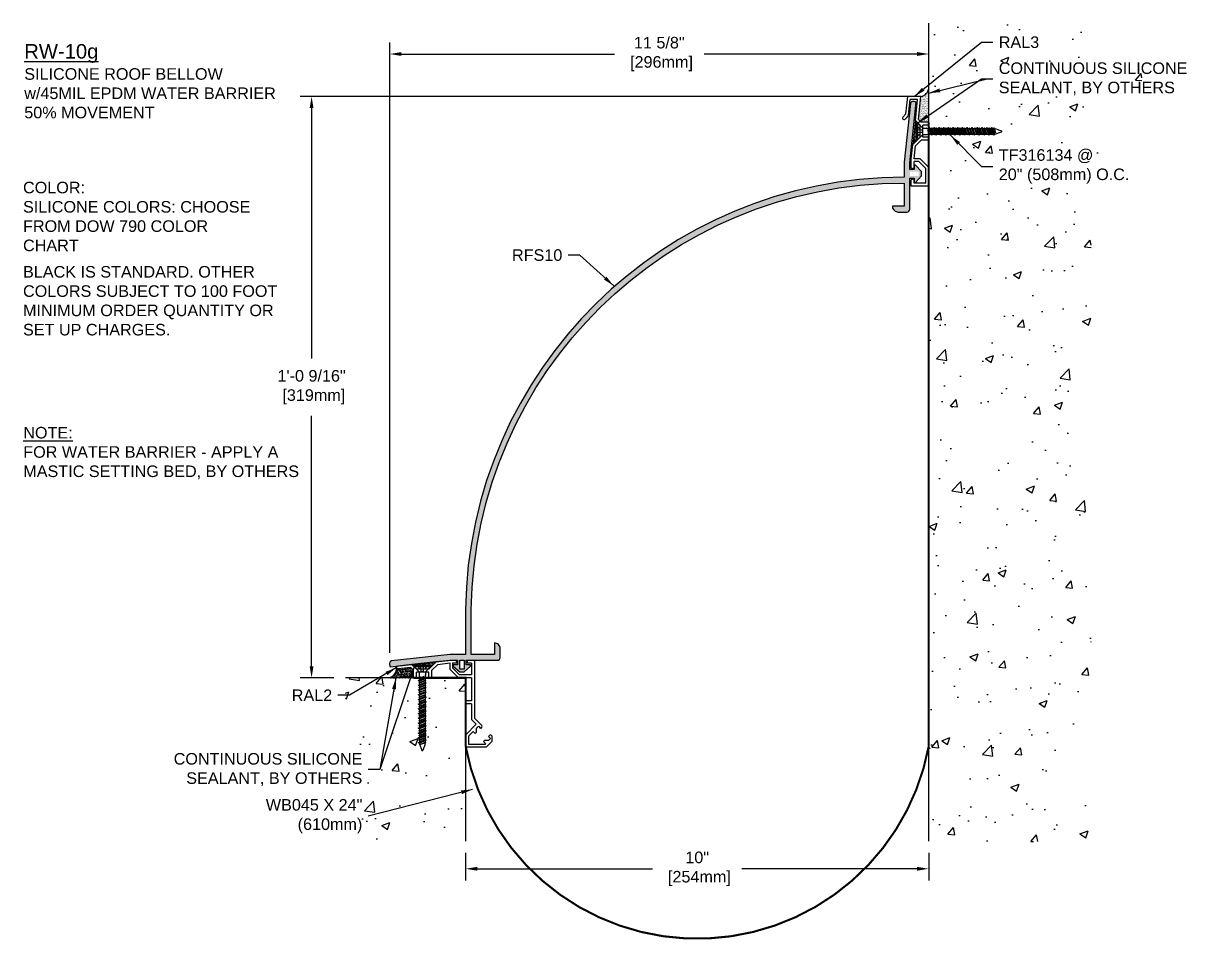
# Model space of a CAD drawing. Header units: inches. Extents: x -0.5 to 24.6, y -1.1 to 18.7.
import ezdxf

# ---------------------------------------------------------------- set-up
doc = ezdxf.new("R2010")
doc.units = ezdxf.units.IN
doc.header["$MEASUREMENT"] = 0
doc.linetypes.add('DASHED', pattern=[0.75, 0.5, -0.25])
for name, color, linetype in [('Anchors', 4, 'Continuous'), ('Conditions', 1, 'Continuous'), ('Dimensions', 3, 'Continuous'), ('Fillers', 2, 'Continuous'), ('Metals', 7, 'Continuous'), ('TEXT', 2, 'Continuous')]:
    doc.layers.add(name, color=color, linetype=linetype)
doc.styles.add('ARIAL', font='arial.ttf')
doc.dimstyles.new('Arial', dxfattribs={"dimtxt": 0.25, "dimasz": 0.25, "dimexe": 0.25, "dimexo": 0.25, "dimgap": 0.25, "dimtad": 0, "dimtih": 1, "dimtoh": 1, "dimdec": 4, "dimzin": 3, "dimdsep": 46, "dimlunit": 4, "dimtxsty": 'ARIAL', "dimcen": 0.25, "dimadec": 0, "dimazin": 0, "dimtfac": 1, "dimtdec": 4, "dimtofl": 0, "dimtmove": 0, "dimatfit": 3, "dimfxl": 0, "dimfrac": 2, "dimtolj": 1, "dimtzin": 0, "dimarcsym": 0})

# ---------------------------------------------------------------- blocks, each defined once
blk = doc.blocks.new('*D7')
at = {"layer": 'DEFPOINTS', "color": 0}
for p in [(9.023, 1.058), (19.023, 1.058), (19.023, 0.46)]:
    blk.add_point(p, dxfattribs=at)
at = {"layer": 'Dimensions', "color": 0, "lineweight": -2}
for p, q in [((9.023, 0.808), (9.023, 0.21)), ((19.023, 0.808), (19.023, 0.21)), ((9.273, 0.46), (13.057, 0.46)), ((18.773, 0.46), (14.99, 0.46))]:
    blk.add_line(p, q, dxfattribs=at)
at = {"layer": 'Dimensions', "color": 0}
for points in [[(9.273, 0.502), (9.273, 0.419), (9.023, 0.46)], [(18.773, 0.502), (18.773, 0.419), (19.023, 0.46)]]:
    blk.add_solid(points, dxfattribs=at)
at = {"layer": 'Dimensions', "color": 0, "insert": (14.023, 0.46), "char_height": 0.25, "attachment_point": 5, "style": 'ARIAL'}
blk.add_mtext('\\A1;10"\\P [254mm]', dxfattribs=at)
blk = doc.blocks.new('A$C63CB1885')
for p, q in [((-0.176, 0), (-0.175, 0.018)), ((-0.176, 0), (0.176, 0)), ((-0.176, 0), (-0.07, -0.113)), ((-0.163, 0.029), (0.163, 0.029)), ((0.07, -0.113), (0.176, 0)), ((0.176, 0), (0.175, 0.018)), ((-0.086, -0.302), (0.086, -0.251)), ((-0.074, -0.251), (0.032, -0.215)), ((-0.074, -0.251), (-0.062, -0.245)), ((-0.074, -0.251), (-0.062, -0.257)), ((-0.07, -0.113), (0.07, -0.113)), ((-0.07, -0.113), (-0.07, -0.18)), ((-0.069, -0.189), (-0.063, -0.215)), ((-0.062, -0.245), (0.032, -0.215)), ((0.032, -0.215), (-0.062, -0.257)), ((-0.062, -0.225), (-0.062, -0.245)), ((0.062, -0.238), (-0.062, -0.289)), ((0.062, -0.225), (0.062, -0.238)), ((0.086, -0.251), (0.062, -0.238)), ((0.086, -0.251), (0.062, -0.264)), ((0.069, -0.189), (0.063, -0.215)), ((0.07, -0.113), (0.07, -0.18)), ((-0.086, -0.302), (-0.062, -0.289)), ((-0.086, -0.302), (-0.062, -0.315)), ((-0.086, -0.403), (0.086, -0.353)), ((-0.086, -0.403), (-0.062, -0.391)), ((-0.086, -0.403), (-0.062, -0.416)), ((-0.086, -0.505), (0.086, -0.454)), ((-0.086, -0.505), (-0.062, -0.492)), ((-0.074, -0.353), (0.074, -0.302)), ((-0.074, -0.353), (-0.062, -0.346)), ((-0.074, -0.353), (-0.062, -0.359)), ((-0.074, -0.454), (0.074, -0.403)), ((-0.074, -0.454), (-0.062, -0.448)), ((-0.074, -0.454), (-0.062, -0.46)), ((-0.062, -0.257), (-0.062, -0.289)), ((0.062, -0.264), (-0.062, -0.315)), ((-0.062, -0.346), (0.062, -0.296)), ((0.062, -0.308), (-0.062, -0.359)), ((-0.062, -0.315), (-0.062, -0.346)), ((0.062, -0.34), (-0.062, -0.391)), ((-0.062, -0.359), (-0.062, -0.391)), ((0.062, -0.366), (-0.062, -0.416)), ((-0.062, -0.448), (0.062, -0.397)), ((0.062, -0.41), (-0.062, -0.46)), ((-0.062, -0.416), (-0.062, -0.448)), ((0.062, -0.441), (-0.062, -0.492)), ((-0.062, -0.46), (-0.062, -0.492)), ((0.062, -0.467), (-0.062, -0.518)), ((-0.062, -0.55), (0.062, -0.499)), ((0.062, -0.264), (0.062, -0.296)), ((0.074, -0.302), (0.062, -0.296)), ((0.074, -0.302), (0.062, -0.308)), ((0.062, -0.308), (0.062, -0.34)), ((0.086, -0.353), (0.062, -0.34)), ((0.086, -0.353), (0.062, -0.366)), ((0.062, -0.366), (0.062, -0.397)), ((0.074, -0.403), (0.062, -0.397)), ((0.074, -0.403), (0.062, -0.41)), ((0.062, -0.41), (0.062, -0.441)), ((0.086, -0.454), (0.062, -0.441)), ((0.086, -0.454), (0.062, -0.467)), ((0.062, -0.467), (0.062, -0.499)), ((0.074, -0.505), (0.062, -0.499)), ((-0.086, -0.505), (-0.062, -0.518)), ((-0.086, -0.607), (0.086, -0.556)), ((-0.086, -0.607), (-0.062, -0.594)), ((-0.086, -0.607), (-0.062, -0.619)), ((-0.086, -0.708), (0.086, -0.657)), ((-0.086, -0.708), (-0.062, -0.695)), ((-0.086, -0.708), (-0.062, -0.721)), ((-0.074, -0.556), (0.074, -0.505)), ((-0.074, -0.556), (-0.062, -0.55)), ((-0.074, -0.556), (-0.062, -0.562)), ((-0.074, -0.657), (0.074, -0.607)), ((-0.074, -0.657), (-0.062, -0.651)), ((-0.074, -0.657), (-0.062, -0.664)), ((-0.074, -0.759), (0.074, -0.708)), ((-0.074, -0.759), (-0.062, -0.753)), ((0.062, -0.511), (-0.062, -0.562)), ((-0.062, -0.518), (-0.062, -0.55)), ((0.062, -0.543), (-0.062, -0.594)), ((-0.062, -0.562), (-0.062, -0.594)), ((0.062, -0.569), (-0.062, -0.619)), ((-0.062, -0.651), (0.062, -0.6)), ((0.062, -0.613), (-0.062, -0.664)), ((-0.062, -0.619), (-0.062, -0.651)), ((0.062, -0.644), (-0.062, -0.695)), ((-0.062, -0.664), (-0.062, -0.695)), ((0.062, -0.67), (-0.062, -0.721)), ((-0.062, -0.753), (0.062, -0.702)), ((0.062, -0.714), (-0.062, -0.765)), ((-0.062, -0.721), (-0.062, -0.753)), ((0.062, -0.746), (-0.062, -0.797)), ((0.074, -0.505), (0.062, -0.511)), ((0.062, -0.511), (0.062, -0.543)), ((0.086, -0.556), (0.062, -0.543)), ((0.086, -0.556), (0.062, -0.569)), ((0.062, -0.569), (0.062, -0.6)), ((0.074, -0.607), (0.062, -0.6)), ((0.074, -0.607), (0.062, -0.613)), ((0.062, -0.613), (0.062, -0.644)), ((0.086, -0.657), (0.062, -0.644)), ((0.086, -0.657), (0.062, -0.67)), ((0.062, -0.67), (0.062, -0.702)), ((0.074, -0.708), (0.062, -0.702)), ((0.074, -0.708), (0.062, -0.714)), ((0.062, -0.714), (0.062, -0.746)), ((0.086, -0.759), (0.062, -0.746)), ((-0.086, -0.81), (0.086, -0.759)), ((-0.086, -0.81), (-0.062, -0.797)), ((-0.086, -0.81), (-0.062, -0.823)), ((-0.086, -0.911), (0.086, -0.86)), ((-0.086, -0.911), (-0.062, -0.898)), ((-0.086, -0.911), (-0.062, -0.924)), ((-0.086, -1.013), (0.086, -0.962)), ((-0.086, -1.013), (-0.062, -1)), ((-0.074, -0.759), (-0.062, -0.765)), ((-0.074, -0.86), (0.074, -0.81)), ((-0.074, -0.86), (-0.062, -0.854)), ((-0.074, -0.86), (-0.062, -0.867)), ((-0.074, -0.962), (0.074, -0.911)), ((-0.074, -0.962), (-0.062, -0.956)), ((-0.074, -0.962), (-0.062, -0.968)), ((-0.062, -0.765), (-0.062, -0.797)), ((0.062, -0.772), (-0.062, -0.823)), ((-0.062, -0.854), (0.062, -0.804)), ((0.062, -0.816), (-0.062, -0.867)), ((-0.062, -0.823), (-0.062, -0.854)), ((0.062, -0.848), (-0.062, -0.898)), ((-0.062, -0.867), (-0.062, -0.898)), ((0.062, -0.873), (-0.062, -0.924)), ((-0.062, -0.956), (0.062, -0.905)), ((0.062, -0.917), (-0.062, -0.968)), ((-0.062, -0.924), (-0.062, -0.956)), ((0.062, -0.949), (-0.062, -1)), ((-0.062, -0.968), (-0.062, -1)), ((0.062, -0.975), (-0.062, -1.026)), ((0.086, -0.759), (0.062, -0.772)), ((0.062, -0.772), (0.062, -0.804)), ((0.074, -0.81), (0.062, -0.804)), ((0.074, -0.81), (0.062, -0.816)), ((0.062, -0.816), (0.062, -0.848)), ((0.086, -0.86), (0.062, -0.848)), ((0.086, -0.86), (0.062, -0.873)), ((0.062, -0.873), (0.062, -0.905)), ((0.074, -0.911), (0.062, -0.905)), ((0.074, -0.911), (0.062, -0.917)), ((0.062, -0.917), (0.062, -0.949)), ((0.086, -0.962), (0.062, -0.949)), ((0.086, -0.962), (0.062, -0.975)), ((0.062, -0.975), (0.062, -1.007)), ((-0.086, -1.013), (-0.062, -1.026)), ((-0.086, -1.114), (0.086, -1.064)), ((-0.086, -1.114), (-0.062, -1.101)), ((-0.086, -1.114), (-0.062, -1.127)), ((-0.086, -1.222), (0.086, -1.171)), ((-0.086, -1.222), (-0.062, -1.209)), ((-0.086, -1.222), (-0.062, -1.235)), ((-0.074, -1.064), (0.074, -1.013)), ((-0.074, -1.064), (-0.062, -1.057)), ((-0.074, -1.064), (-0.062, -1.07)), ((-0.074, -1.171), (0.074, -1.121)), ((-0.074, -1.171), (-0.062, -1.165)), ((-0.074, -1.171), (-0.062, -1.178)), ((-0.074, -1.282), (0.074, -1.231)), ((-0.062, -1.057), (0.062, -1.007)), ((0.062, -1.019), (-0.062, -1.07)), ((-0.062, -1.026), (-0.062, -1.057)), ((0.062, -1.051), (-0.062, -1.101)), ((-0.062, -1.07), (-0.062, -1.101)), ((0.062, -1.077), (-0.062, -1.127)), ((-0.062, -1.165), (0.062, -1.115)), ((0.062, -1.127), (-0.062, -1.178)), ((-0.062, -1.127), (-0.062, -1.165)), ((0.062, -1.159), (-0.062, -1.209)), ((-0.062, -1.178), (-0.062, -1.209)), ((0.062, -1.184), (-0.062, -1.235)), ((-0.062, -1.275), (0.062, -1.225)), ((-0.062, -1.235), (-0.062, -1.275)), ((0.062, -1.237), (-0.062, -1.288)), ((0.074, -1.013), (0.062, -1.007)), ((0.074, -1.013), (0.062, -1.019)), ((0.062, -1.019), (0.062, -1.051)), ((0.086, -1.064), (0.062, -1.051)), ((0.086, -1.064), (0.062, -1.077)), ((0.062, -1.077), (0.062, -1.115)), ((0.074, -1.121), (0.062, -1.115)), ((0.074, -1.121), (0.062, -1.127)), ((0.062, -1.127), (0.062, -1.159)), ((0.086, -1.171), (0.062, -1.159)), ((0.086, -1.171), (0.062, -1.184)), ((0.062, -1.184), (0.062, -1.225)), ((0.074, -1.231), (0.062, -1.225)), ((0.074, -1.231), (0.062, -1.237)), ((0.062, -1.237), (0.062, -1.269)), ((-0.086, -1.332), (0.086, -1.282)), ((-0.086, -1.332), (-0.062, -1.319)), ((-0.086, -1.332), (-0.062, -1.345)), ((-0.086, -1.438), (0.086, -1.387)), ((-0.086, -1.438), (-0.062, -1.425)), ((-0.086, -1.438), (-0.062, -1.451)), ((-0.086, -1.54), (0.086, -1.489)), ((-0.074, -1.282), (-0.062, -1.275)), ((-0.074, -1.282), (-0.062, -1.288)), ((-0.074, -1.387), (0.074, -1.336)), ((-0.074, -1.387), (-0.062, -1.381)), ((-0.074, -1.387), (-0.062, -1.393)), ((-0.074, -1.489), (0.074, -1.439)), ((-0.074, -1.489), (-0.062, -1.483)), ((-0.074, -1.489), (-0.062, -1.496)), ((0.062, -1.269), (-0.062, -1.319)), ((-0.062, -1.288), (-0.062, -1.319)), ((0.062, -1.295), (-0.062, -1.345)), ((-0.062, -1.381), (0.062, -1.33)), ((0.062, -1.343), (-0.062, -1.393)), ((-0.062, -1.345), (-0.062, -1.381)), ((0.062, -1.374), (-0.062, -1.425)), ((-0.062, -1.393), (-0.062, -1.425)), ((0.062, -1.4), (-0.062, -1.451)), ((-0.062, -1.483), (0.062, -1.433)), ((0.062, -1.445), (-0.062, -1.496)), ((-0.062, -1.451), (-0.062, -1.483)), ((0.062, -1.477), (-0.062, -1.527)), ((-0.062, -1.496), (-0.062, -1.527)), ((0.062, -1.502), (-0.062, -1.553)), ((0.086, -1.282), (0.062, -1.269)), ((0.086, -1.282), (0.062, -1.295)), ((0.062, -1.295), (0.062, -1.33)), ((0.074, -1.336), (0.062, -1.33)), ((0.074, -1.336), (0.062, -1.343)), ((0.062, -1.343), (0.062, -1.374)), ((0.086, -1.387), (0.062, -1.374)), ((0.086, -1.387), (0.062, -1.4)), ((0.062, -1.4), (0.062, -1.433)), ((0.074, -1.439), (0.062, -1.433)), ((0.074, -1.439), (0.062, -1.445)), ((0.062, -1.445), (0.062, -1.477)), ((0.086, -1.489), (0.062, -1.477)), ((0.086, -1.489), (0.062, -1.502)), ((0.062, -1.502), (0.062, -1.535)), ((-0.086, -1.54), (-0.062, -1.527)), ((-0.086, -1.54), (-0.062, -1.553)), ((-0.086, -1.643), (0.086, -1.592)), ((-0.086, -1.643), (-0.062, -1.63)), ((-0.086, -1.643), (-0.062, -1.655)), ((-0.074, -1.592), (0.074, -1.541)), ((-0.074, -1.592), (-0.062, -1.586)), ((-0.074, -1.592), (-0.062, -1.598)), ((-0.062, -1.586), (0.062, -1.535)), ((0.062, -1.547), (-0.062, -1.598)), ((-0.062, -1.553), (-0.062, -1.586)), ((0.062, -1.579), (-0.062, -1.63)), ((-0.062, -1.598), (-0.062, -1.63)), ((0.062, -1.605), (-0.062, -1.655)), ((-0.06, -1.668), (-0.01, -1.81)), ((-0.034, -1.679), (0.062, -1.636)), ((-0.034, -1.679), (0.074, -1.643)), ((0.062, -1.649), (-0.034, -1.679)), ((0.06, -1.668), (0.01, -1.81)), ((0.074, -1.541), (0.062, -1.535)), ((0.074, -1.541), (0.062, -1.547)), ((0.062, -1.547), (0.062, -1.579)), ((0.086, -1.592), (0.062, -1.579)), ((0.086, -1.592), (0.062, -1.605)), ((0.062, -1.605), (0.062, -1.652)), ((0.074, -1.643), (0.062, -1.636)), ((0.074, -1.643), (0.062, -1.649))]:
    blk.add_line(p, q)
at = {"linetype": 'DASHED', "ltscale": 0.025}
for p, q in [((-0.113, 0.029), (-0.024, -0.106)), ((-0.024, -0.106), (-0.031, 0.028)), ((0.024, -0.106), (0.031, 0.029)), ((0.112, 0.029), (0.024, -0.106)), ((-0.024, -0.106), (0.024, -0.106))]:
    blk.add_line(p, q, dxfattribs=at)
for centre, radius, start, end in [((-0.163, 0.017), 0.0112, 90, 175), ((0.163, 0.017), 0.0112, 5, 90), ((-0.023, -0.18), 0.0465, 180, 191.9357), ((-0.109, -0.225), 0.0465, 0, 11.9357), ((0.109, -0.225), 0.0465, 168.0643, 180), ((0.023, -0.18), 0.0465, 348.0643, 0), ((-0.016, -1.652), 0.0465, 183.9476, 199.3058), ((0.016, -1.652), 0.0465, 340.6942, 0), ((0, -1.806), 0.0106, 204.1001, 335.8999)]:
    blk.add_arc(centre, radius, start, end)
blk = doc.blocks.new('TF316134')
blk.add_blockref('A$C63CB1885', (0, -0.0285))
blk = doc.blocks.new('*D8')
at = {"layer": 'DEFPOINTS', "color": 0}
for p in [(5.696, 17.15), (18.852, 17.15), (6.429, 4.587)]:
    blk.add_point(p, dxfattribs=at)
at = {"layer": 'Dimensions', "color": 0, "lineweight": -2}
for p, q in [((18.602, 17.15), (5.446, 17.15)), ((5.696, 16.9), (5.696, 11.489)), ((5.696, 4.837), (5.696, 10.248)), ((6.179, 4.587), (5.446, 4.587))]:
    blk.add_line(p, q, dxfattribs=at)
at = {"layer": 'Dimensions', "color": 0}
for points in [[(5.654, 16.9), (5.737, 16.9), (5.696, 17.15)], [(5.654, 4.837), (5.737, 4.837), (5.696, 4.587)]]:
    blk.add_solid(points, dxfattribs=at)
at = {"layer": 'Dimensions', "color": 0, "insert": (5.696, 10.868), "char_height": 0.25, "attachment_point": 5, "style": 'ARIAL'}
blk.add_mtext('\\A1;1\'-0 9/16"\\P [319mm]', dxfattribs=at)
blk = doc.blocks.new('*D9')
at = {"layer": 'DEFPOINTS', "color": 0}
for p in [(19.023, 18.068), (19.023, 17.225), (7.386, 4.878)]:
    blk.add_point(p, dxfattribs=at)
at = {"layer": 'Dimensions', "color": 0, "lineweight": -2}
for p, q in [((7.386, 5.128), (7.386, 18.318)), ((19.023, 17.475), (19.023, 18.318)), ((7.636, 18.068), (12.238, 18.068)), ((18.773, 18.068), (14.171, 18.068))]:
    blk.add_line(p, q, dxfattribs=at)
at = {"layer": 'Dimensions', "color": 0}
for points in [[(7.636, 18.11), (7.636, 18.027), (7.386, 18.068)], [(18.773, 18.11), (18.773, 18.027), (19.023, 18.068)]]:
    blk.add_solid(points, dxfattribs=at)
at = {"layer": 'Dimensions', "color": 0, "insert": (13.205, 18.068), "char_height": 0.25, "attachment_point": 5, "style": 'ARIAL'}
blk.add_mtext('\\A1;11 5/8"\\P [296mm]', dxfattribs=at)
blk = doc.blocks.new('RAL2')
for p, q in [((-1.162, 1.787), (-1.47, 1.753)), ((-1.062, 1.687), (-1.162, 1.787)), ((-0.797, 1.687), (-0.642, 1.843)), ((-0.735, 1.662), (-0.613, 1.784)), ((-0.345, 1.875), (-0.642, 1.843)), ((-0.338, 1.813), (-0.613, 1.784)), ((-0.205, 1.875), (-0.345, 1.875)), ((-0.345, 1.813), (-0.345, 1.687)), ((-0.188, 1.813), (-0.283, 1.813)), ((-0.283, 1.813), (-0.283, 1.713)), ((-0.188, 1.813), (-0.205, 1.875)), ((0.03, 1.813), (0.047, 1.875)), ((0.125, 1.813), (0.03, 1.813)), ((0.187, 1.875), (0.047, 1.875)), ((0.125, 1.813), (0.125, 1.562)), ((0.187, 1.875), (0.187, 0.625)), ((-1.497, 1.72), (-1.497, 1.718)), ((-1.185, 1.722), (-1.464, 1.692)), ((-1.125, 1.662), (-1.185, 1.722)), ((-1.125, 1.5), (-1.125, 1.662)), ((-0.797, 1.687), (-1.062, 1.687)), ((-0.797, 1.625), (-1.062, 1.625)), ((-1.062, 1.5), (-1.062, 1.625)), ((-0.797, 1.5), (-0.797, 1.625)), ((-0.735, 1.5), (-0.735, 1.662)), ((-0.158, 1.5), (-0.345, 1.687)), ((-0.132, 1.562), (-0.283, 1.713)), ((0.125, 1.562), (-0.132, 1.562)), ((-1.062, 1.5), (-1.125, 1.5)), ((-0.735, 1.5), (-0.797, 1.5)), ((0.125, 1.5), (-0.158, 1.5)), ((0.125, 1.5), (0.125, 1)), ((0, 1), (0, 0.938)), ((0.125, 1), (0, 1)), ((0.125, 0.938), (0, 0.938)), ((0.125, 0.938), (0.125, 0.599)), ((0.125, 0.599), (0.228, 0.496)), ((0.187, 0.625), (0.346, 0.466)), ((0.228, 0.496), (0, 0.268)), ((0, 0.268), (0, 0)), ((0.163, 0.343), (0.062, 0.242)), ((0.163, 0.343), (0.206, 0.299)), ((0.228, 0.321), (0.206, 0.299)), ((0.272, 0.452), (0.228, 0.408)), ((0.228, 0.408), (0.228, 0.321)), ((0.272, 0.452), (0.316, 0.408)), ((0.346, 0.438), (0.316, 0.408)), ((0.522, 0.261), (0.493, 0.232)), ((0.551, 0.261), (0.563, 0.249)), ((0.438, 0), (0, 0)), ((0.062, 0.242), (0.062, 0.062)), ((0.412, 0.062), (0.062, 0.062)), ((0.405, 0.144), (0.383, 0.122)), ((0.383, 0.122), (0.428, 0.077)), ((0.493, 0.143), (0.405, 0.144)), ((0.428, 0.077), (0.412, 0.062)), ((0.563, 0.125), (0.438, 0)), ((0.493, 0.232), (0.537, 0.187)), ((0.537, 0.187), (0.493, 0.143)), ((0.563, 0.249), (0.563, 0.125))]:
    blk.add_line(p, q)
for centre, radius, start, end in [((-1.467, 1.723), 0.03, 96.1768, 186.1768), ((-1.467, 1.721), 0.03, 186.1768, 276.1768), ((0.332, 0.452), 0.02, 315, 45), ((0.537, 0.247), 0.02, 45, 135)]:
    blk.add_arc(centre, radius, start, end)
blk = doc.blocks.new('RAL3')
for p, q in [((-0.493, 1.563), (-0.454, 1.938)), ((-0.171, 1.938), (-0.454, 1.938)), ((-0.434, 1.537), (-0.398, 1.876)), ((-0.24, 1.876), (-0.398, 1.876)), ((-0.288, 1.421), (-0.24, 1.876)), ((-0.223, 1.444), (-0.171, 1.938)), ((-0.493, 1.563), (-0.558, 1.489)), ((-0.434, 1.537), (-0.511, 1.449)), ((-0.187, 1.32), (-0.288, 1.421)), ((-0.161, 1.383), (-0.223, 1.444)), ((-0.187, 1.056), (-0.187, 1.32)), ((0, 1.383), (-0.161, 1.383)), ((0, 1.32), (-0.125, 1.32)), ((-0.125, 1.056), (-0.125, 1.32)), ((0, 1.32), (0, 1.383)), ((-0.187, 1.056), (-0.343, 0.9)), ((0, 1.056), (-0.125, 1.056)), ((0, 0.993), (0, 1.056)), ((-0.375, 0.593), (-0.343, 0.9)), ((-0.313, 0.593), (-0.283, 0.871)), ((-0.161, 0.993), (-0.283, 0.871)), ((0, 0.993), (-0.161, 0.993)), ((-0.375, 0.392), (-0.375, 0.593)), ((-0.187, 0.593), (-0.313, 0.593)), ((-0.313, 0.375), (-0.313, 0.531)), ((-0.213, 0.531), (-0.313, 0.531)), ((-0.062, 0.38), (-0.213, 0.531)), ((0, 0.406), (-0.187, 0.593)), ((-0.313, 0.375), (-0.375, 0.392)), ((-0.062, 0.062), (-0.062, 0.38)), ((0, 0), (0, 0.406)), ((-0.313, 0.157), (-0.375, 0.14)), ((-0.375, 0), (-0.375, 0.14)), ((0, 0), (-0.375, 0)), ((-0.313, 0.062), (-0.313, 0.157)), ((-0.062, 0.062), (-0.313, 0.062))]:
    blk.add_line(p, q)
blk.add_arc((-0.534, 1.469), 0.031, 138.8174, 318.8174)
blk = doc.blocks.new('RFS10 at 10RW')
h = blk.add_hatch(color=256)
h.dxf.hatch_style = 1
h.paths.add_polyline_path([(9.907, 12.063), (9.859, 12.079, 0.414214), (9.782, 12.035), (9.644, 10.767), (9.644, 10.439, 0.410066), (0.172, 1.1), (0.172, 0.125), (-0.156, 0.125), (-1.424, -0.013, 0.450136), (-1.466, -0.097), (-1.452, -0.138), (-0.14, 0), (0, 0), (0, -0.094), (-0.094, -0.094), (-0.094, -0.125), (0.047, -0.25), (0.094, -0.25), (0.141, -0.25), (0.281, -0.125), (0.281, -0.094), (0.188, -0.094), (0.188, 0), (0.859, 0, 0.414214), (0.922, 0.062), (0.922, 0.251, 0.416578), (0.797, 0.375), (0.797, 0.125), (0.297, 0.125), (0.297, 1.099, -0.410038), (9.644, 10.314), (9.644, 9.814), (9.394, 9.814, 0.416578), (9.518, 9.689), (9.706, 9.689, 0.414214), (9.769, 9.751), (9.769, 10.423), (9.863, 10.423), (9.863, 10.329), (9.894, 10.329), (10.019, 10.47), (10.019, 10.517), (10.019, 10.564), (9.894, 10.704), (9.863, 10.704), (9.863, 10.611), (9.769, 10.611), (9.769, 10.75)])
h.paths.add_polyline_path([(9.769, 10.564), (9.956, 10.564), (9.956, 10.47), (9.769, 10.47), (9.769, 10.517)], flags=16)
h.paths.add_polyline_path([(0.141, 0), (0.141, -0.188), (0.047, -0.188), (0.047, 0), (0.094, 0)], flags=16)
blk.add_lwpolyline([(9.644, 10.314), (9.644, 9.814), (9.394, 9.814), (9.394, 9.813, 0.414214), (9.518, 9.689), (9.706, 9.689, 0.414214), (9.769, 9.751), (9.769, 10.423), (9.863, 10.423), (9.863, 10.329), (9.894, 10.329), (10.019, 10.47), (10.019, 10.517), (10.019, 10.564), (9.894, 10.704), (9.863, 10.704), (9.863, 10.611), (9.769, 10.611), (9.769, 10.75), (9.907, 12.063), (9.859, 12.079, 0.414214), (9.782, 12.035), (9.644, 10.767), (9.644, 10.439, 0.410066), (0.172, 1.1), (0.172, 0.125), (-0.156, 0.125), (-1.424, -0.013, 0.414214), (-1.468, -0.09), (-1.452, -0.138), (-0.14, 0), (0, 0), (0, -0.094), (-0.094, -0.094), (-0.094, -0.125), (0.047, -0.25), (0.094, -0.25), (0.141, -0.25), (0.281, -0.125), (0.281, -0.094), (0.188, -0.094), (0.188, 0), (0.859, 0, 0.414214), (0.922, 0.062), (0.922, 0.251, 0.414214), (0.798, 0.375), (0.797, 0.375), (0.797, 0.125), (0.297, 0.125), (0.297, 1.099, -0.410038), (9.644, 10.314)], format="xyb")
blk.add_lwpolyline([(0.141, 0), (0.141, -0.188), (0.047, -0.188), (0.047, 0), (0.094, 0)], close=True)

msp = doc.modelspace()

# ---------------------------------------------------------------- hatches: boundary and pattern name
at = {"layer": 'Conditions'}
h = msp.add_hatch(dxfattribs=at)
h.set_pattern_fill('AR-CONC', color=256, scale=0.25)
h.set_pattern_definition([(50, (-2.8345, -2.3935), (1.79315, -0.15688), [0.1875, -2.0625]), (355, (-2.8345, -2.3935), (-0.34688, 1.88048), [0.15, -1.65]), (100.4514, (-2.685, -2.4066), (1.44627, 1.7236), [0.15935, -1.752855]), (46.184, (-2.8345, -1.8935), (2.6681, -0.4138), [0.28125, -3.09375]), (96.636, (-2.6122, -1.928), (2.33665, 2.4353), [0.23903, -2.62928]), (351.184, (-2.8345, -1.8935), (2.33665, 2.4353), [0.225, -2.475]), (21, (-2.5845, -2.0185), (1.49227, -1.00655), [0.1875, -2.0625]), (326, (-2.5845, -2.0185), (0.60829, 1.81288), [0.15, -1.65]), (71.4514, (-2.4602, -2.1024), (2.10056, 0.80633), [0.15935, -1.752855]), (37.5, (-2.8345, -2.3935), (0.0304, 0.832235), [0, -1.63, 0, -1.675, 0, -1.65625]), (7.5, (-2.8345, -2.3935), (0.657674, 0.98603), [0, -0.955, 0, -1.5925, 0, -0.63125]), (327.5, (-3.392, -2.3935), (1.334556, -0.056387), [0, -0.625, 0, -1.95, 0, -2.5875]), (317.5, (-3.642, -2.3935), (1.457965, 0.250262), [0, -0.8125, 0, -1.295, 0, -1.8375])])
h.paths.add_polyline_path([(22.52943, 18.73313), (19.0233, 18.73313), (19.0233, 1.04769), (22.52943, 1.04769)])
edge = h.paths.add_edge_path(flags=16)
edge.add_line((20.42884, 16.31145), (20.41586, 16.33556))
edge.add_line((20.41586, 16.33556), (20.38427, 16.33556))
edge.add_line((20.38427, 16.33556), (20.37806, 16.32401))
edge.add_line((20.37806, 16.32401), (20.37184, 16.33556))
edge.add_line((20.37184, 16.33556), (20.33955, 16.33555))
edge.add_line((20.33955, 16.33555), (20.32658, 16.31145))
edge.add_line((20.32658, 16.31145), (20.3136, 16.33555))
edge.add_line((20.3136, 16.33555), (20.28201, 16.33555))
edge.add_line((20.28201, 16.33555), (20.2758, 16.32401))
edge.add_line((20.2758, 16.32401), (20.26959, 16.33555))
edge.add_line((20.26959, 16.33555), (20.23729, 16.33555))
edge.add_line((20.23729, 16.33555), (20.22432, 16.31145))
edge.add_line((20.22432, 16.31145), (20.21135, 16.33554))
edge.add_line((20.21135, 16.33554), (20.17974, 16.33554))
edge.add_line((20.17974, 16.33554), (20.17354, 16.32401))
edge.add_line((20.17354, 16.32401), (20.16733, 16.33554))
edge.add_line((20.16733, 16.33554), (20.13165, 16.33554))
edge.add_line((20.13165, 16.33554), (20.11868, 16.31145))
edge.add_line((20.11868, 16.31145), (20.10572, 16.33554))
edge.add_line((20.10572, 16.33554), (20.07411, 16.33553))
edge.add_line((20.07411, 16.33553), (20.0679, 16.32401))
edge.add_line((20.0679, 16.32401), (20.0617, 16.33553))
edge.add_line((20.0617, 16.33553), (20.02152, 16.33553))
edge.add_line((20.02152, 16.33553), (20.00856, 16.31145))
edge.add_line((20.00856, 16.31145), (19.99559, 16.33553))
edge.add_line((19.99559, 16.33553), (19.96397, 16.33552))
edge.add_line((19.96397, 16.33552), (19.95778, 16.32401))
edge.add_line((19.95778, 16.32401), (19.95158, 16.33552))
edge.add_line((19.95158, 16.33552), (19.91364, 16.33552))
edge.add_line((19.91364, 16.33552), (19.90068, 16.31145))
edge.add_line((19.90068, 16.31145), (19.88772, 16.33552))
edge.add_line((19.88772, 16.33552), (19.85604, 16.33552))
edge.add_line((19.85604, 16.33552), (19.85606, 16.33546))
edge.add_line((19.85606, 16.33546), (19.8499, 16.32401))
edge.add_line((19.8499, 16.32401), (19.8437, 16.33552))
edge.add_line((19.8437, 16.33552), (19.81207, 16.33551))
edge.add_line((19.81207, 16.33551), (19.79911, 16.31145))
edge.add_line((19.79911, 16.31145), (19.78616, 16.33551))
edge.add_line((19.78616, 16.33551), (19.75448, 16.33551))
edge.add_line((19.75448, 16.33551), (19.7545, 16.33546))
edge.add_line((19.7545, 16.33546), (19.74833, 16.32401))
edge.add_line((19.74833, 16.32401), (19.74214, 16.33551))
edge.add_line((19.74214, 16.33551), (19.7105, 16.33551))
edge.add_line((19.7105, 16.33551), (19.69755, 16.31145))
edge.add_line((19.69755, 16.31145), (19.6846, 16.3355))
edge.add_line((19.6846, 16.3355), (19.65292, 16.3355))
edge.add_line((19.65292, 16.3355), (19.65293, 16.33546))
edge.add_line((19.65293, 16.33546), (19.64677, 16.32401))
edge.add_line((19.64677, 16.32401), (19.64059, 16.3355))
edge.add_line((19.64059, 16.3355), (19.60894, 16.3355))
edge.add_line((19.60894, 16.3355), (19.59599, 16.31145))
edge.add_line((19.59599, 16.31145), (19.58304, 16.3355))
edge.add_line((19.58304, 16.3355), (19.55136, 16.33549))
edge.add_line((19.55136, 16.33549), (19.55137, 16.33546))
edge.add_line((19.55137, 16.33546), (19.54521, 16.32401))
edge.add_line((19.54521, 16.32401), (19.53903, 16.33549))
edge.add_line((19.53903, 16.33549), (19.50737, 16.33549))
edge.add_line((19.50737, 16.33549), (19.49443, 16.31145))
edge.add_line((19.49443, 16.31145), (19.48148, 16.33549))
edge.add_line((19.48148, 16.33549), (19.4498, 16.33549))
edge.add_line((19.4498, 16.33549), (19.44981, 16.33546))
edge.add_line((19.44981, 16.33546), (19.44365, 16.32401))
edge.add_line((19.44365, 16.32401), (19.43747, 16.33548))
edge.add_line((19.43747, 16.33548), (19.4058, 16.33548))
edge.add_line((19.4058, 16.33548), (19.39286, 16.31145))
edge.add_line((19.39286, 16.31145), (19.37993, 16.33548))
edge.add_line((19.37993, 16.33548), (19.34824, 16.33548))
edge.add_line((19.34824, 16.33548), (19.34825, 16.33546))
edge.add_line((19.34825, 16.33546), (19.34208, 16.32401))
edge.add_line((19.34208, 16.32401), (19.33591, 16.33548))
edge.add_line((19.33591, 16.33548), (19.30423, 16.33547))
edge.add_line((19.30423, 16.33547), (19.2913, 16.31145))
edge.add_line((19.2913, 16.31145), (19.27837, 16.33547))
edge.add_line((19.27837, 16.33547), (19.24668, 16.33547))
edge.add_line((19.24668, 16.33547), (19.24668, 16.33546))
edge.add_line((19.24668, 16.33546), (19.24052, 16.32401))
edge.add_line((19.24052, 16.32401), (19.23435, 16.33547))
edge.add_line((19.23435, 16.33547), (19.20267, 16.33547))
edge.add_line((19.20267, 16.33547), (19.18974, 16.31145))
edge.add_line((19.18974, 16.31145), (19.17681, 16.33546))
edge.add_line((19.17681, 16.33546), (19.14512, 16.33546))
edge.add_line((19.14512, 16.33546), (19.13896, 16.32401))
edge.add_line((19.13896, 16.32401), (19.13279, 16.33546))
edge.add_line((19.13279, 16.33546), (19.1011, 16.33546))
edge.add_line((19.1011, 16.33546), (19.08818, 16.31145))
edge.add_line((19.08818, 16.31145), (19.07525, 16.33546))
edge.add_line((19.07525, 16.33546), (19.04356, 16.33545))
edge.add_line((19.04356, 16.33545), (19.0374, 16.32401))
edge.add_line((19.0374, 16.32401), (19.03123, 16.33545))
edge.add_line((19.03123, 16.33545), (19.07525, 16.33546))
edge.add_line((19.07525, 16.33546), (19.02447, 16.45995))
edge.add_line((19.02447, 16.45995), (19.0374, 16.48395))
edge.add_line((19.0374, 16.48395), (19.05032, 16.45995))
edge.add_line((19.05032, 16.45995), (19.08201, 16.45995))
edge.add_line((19.08201, 16.45995), (19.08818, 16.4714))
edge.add_line((19.08818, 16.4714), (19.09434, 16.45995))
edge.add_line((19.09434, 16.45995), (19.12603, 16.45995))
edge.add_line((19.12603, 16.45995), (19.13896, 16.48395))
edge.add_line((19.13896, 16.48395), (19.15188, 16.45995))
edge.add_line((19.15188, 16.45995), (19.18358, 16.45995))
edge.add_line((19.18358, 16.45995), (19.18974, 16.4714))
edge.add_line((19.18974, 16.4714), (19.1959, 16.45995))
edge.add_line((19.1959, 16.45995), (19.2276, 16.45995))
edge.add_line((19.2276, 16.45995), (19.24052, 16.48395))
edge.add_line((19.24052, 16.48395), (19.25345, 16.45995))
edge.add_line((19.25345, 16.45995), (19.28514, 16.45995))
edge.add_line((19.28514, 16.45995), (19.2913, 16.4714))
edge.add_line((19.2913, 16.4714), (19.29746, 16.45995))
edge.add_line((19.29746, 16.45995), (19.32916, 16.45995))
edge.add_line((19.32916, 16.45995), (19.34208, 16.48395))
edge.add_line((19.34208, 16.48395), (19.35501, 16.45995))
edge.add_line((19.35501, 16.45995), (19.3867, 16.45995))
edge.add_line((19.3867, 16.45995), (19.39286, 16.4714))
edge.add_line((19.39286, 16.4714), (19.39903, 16.45995))
edge.add_line((19.39903, 16.45995), (19.43072, 16.45995))
edge.add_line((19.43072, 16.45995), (19.44365, 16.48395))
edge.add_line((19.44365, 16.48395), (19.45657, 16.45995))
edge.add_line((19.45657, 16.45995), (19.48826, 16.45995))
edge.add_line((19.48826, 16.45995), (19.49443, 16.4714))
edge.add_line((19.49443, 16.4714), (19.50059, 16.45995))
edge.add_line((19.50059, 16.45995), (19.53228, 16.45995))
edge.add_line((19.53228, 16.45995), (19.54521, 16.48395))
edge.add_line((19.54521, 16.48395), (19.55813, 16.45995))
edge.add_line((19.55813, 16.45995), (19.58983, 16.45995))
edge.add_line((19.58983, 16.45995), (19.59599, 16.4714))
edge.add_line((19.59599, 16.4714), (19.60215, 16.45995))
edge.add_line((19.60215, 16.45995), (19.63385, 16.45995))
edge.add_line((19.63385, 16.45995), (19.64677, 16.48395))
edge.add_line((19.64677, 16.48395), (19.6597, 16.45995))
edge.add_line((19.6597, 16.45995), (19.69139, 16.45995))
edge.add_line((19.69139, 16.45995), (19.69755, 16.4714))
edge.add_line((19.69755, 16.4714), (19.70371, 16.45995))
edge.add_line((19.70371, 16.45995), (19.73541, 16.45995))
edge.add_line((19.73541, 16.45995), (19.74833, 16.48395))
edge.add_line((19.74833, 16.48395), (19.76126, 16.45995))
edge.add_line((19.76126, 16.45995), (19.79295, 16.45995))
edge.add_line((19.79295, 16.45995), (19.79911, 16.4714))
edge.add_line((19.79911, 16.4714), (19.80528, 16.45995))
edge.add_line((19.80528, 16.45995), (19.83697, 16.45995))
edge.add_line((19.83697, 16.45995), (19.8499, 16.48395))
edge.add_line((19.8499, 16.48395), (19.86282, 16.45995))
edge.add_line((19.86282, 16.45995), (19.90083, 16.45995))
edge.add_line((19.90083, 16.45995), (19.90699, 16.4714))
edge.add_line((19.90699, 16.4714), (19.91316, 16.45995))
edge.add_line((19.91316, 16.45995), (19.94485, 16.45995))
edge.add_line((19.94485, 16.45995), (19.95778, 16.48395))
edge.add_line((19.95778, 16.48395), (19.9707, 16.45995))
edge.add_line((19.9707, 16.45995), (20.01096, 16.45995))
edge.add_line((20.01096, 16.45995), (20.01712, 16.4714))
edge.add_line((20.01712, 16.4714), (20.02329, 16.45995))
edge.add_line((20.02329, 16.45995), (20.05498, 16.45995))
edge.add_line((20.05498, 16.45995), (20.0679, 16.48395))
edge.add_line((20.0679, 16.48395), (20.08083, 16.45995))
edge.add_line((20.08083, 16.45995), (20.11659, 16.45995))
edge.add_line((20.11659, 16.45995), (20.12275, 16.4714))
edge.add_line((20.12275, 16.4714), (20.12892, 16.45995))
edge.add_line((20.12892, 16.45995), (20.16061, 16.45995))
edge.add_line((20.16061, 16.45995), (20.17354, 16.48395))
edge.add_line((20.17354, 16.48395), (20.18646, 16.45995))
edge.add_line((20.18646, 16.45995), (20.21885, 16.45995))
edge.add_line((20.21885, 16.45995), (20.22502, 16.4714))
edge.add_line((20.22502, 16.4714), (20.23118, 16.45995))
edge.add_line((20.23118, 16.45995), (20.26287, 16.45995))
edge.add_line((20.26287, 16.45995), (20.2758, 16.48395))
edge.add_line((20.2758, 16.48395), (20.28872, 16.45995))
edge.add_line((20.28872, 16.45995), (20.32111, 16.45995))
edge.add_line((20.32111, 16.45995), (20.32728, 16.4714))
edge.add_line((20.32728, 16.4714), (20.33344, 16.45995))
edge.add_line((20.33344, 16.45995), (20.36513, 16.45995))
edge.add_line((20.36513, 16.45995), (20.37806, 16.48395))
edge.add_line((20.37806, 16.48395), (20.39098, 16.45995))
edge.add_line((20.39098, 16.45995), (20.42268, 16.45995))
edge.add_line((20.42268, 16.45995), (20.42884, 16.4714))
edge.add_line((20.42884, 16.4714), (20.435, 16.45995))
edge.add_line((20.435, 16.45995), (20.44643, 16.45995))
edge.add_line((20.44643, 16.45995), (20.59494, 16.40793))
edge.add_arc((20.5923, 16.3977), 0.01056, -65.899922, 75.488576, ccw=False)
edge.add_line((20.59661, 16.38806), (20.44235, 16.33402))
edge.add_line((20.44235, 16.33402), (20.44176, 16.33546))
edge.add_line((20.44176, 16.33546), (20.42884, 16.31145))
h.paths.add_polyline_path([(20.38422, 16.33546), (20.33344, 16.45995), (20.32111, 16.45995), (20.3719, 16.33546)], flags=0)
h.paths.add_polyline_path([(20.28196, 16.33546), (20.23118, 16.45995), (20.21885, 16.45995), (20.26963, 16.33546)], flags=0)
h.paths.add_polyline_path([(20.1797, 16.33546), (20.12892, 16.45995), (20.11659, 16.45995), (20.16737, 16.33546)], flags=0)
h.paths.add_polyline_path([(20.07407, 16.33546), (20.02329, 16.45995), (20.01096, 16.45995), (20.06174, 16.33546)], flags=0)
h.paths.add_polyline_path([(19.96394, 16.33546), (19.91316, 16.45995), (19.90083, 16.45995), (19.95161, 16.33546)], flags=0)
h.paths.add_polyline_path([(19.14512, 16.33546), (19.09434, 16.45995), (19.08201, 16.45995), (19.13279, 16.33546)], flags=0)
h.paths.add_polyline_path([(19.54135, 9.39312), (21.06104, 9.39312), (21.06104, 10.40225), (19.54135, 10.40225)], flags=16)
h.paths.add_polyline_path([(20.46903, 18.12735), (21.21801, 18.12735), (21.21801, 18.51373), (20.46903, 18.51373)], flags=16)
h.paths.add_polyline_path([(20.48195, 15.31097), (22.69191, 15.31097), (22.69191, 16.01317), (20.48195, 16.01317)])
h.paths.add_polyline_path([(20.47657, 17.19323), (23.6266, 17.19323), (23.6266, 17.89544), (20.47657, 17.89544)])
h = msp.add_hatch(dxfattribs=at)
h.set_pattern_fill('AR-SAND', color=256, scale=0.02)
h.set_pattern_definition([(37.5, (-2.834512, -2.39349), (-0.001259867, 0.038536475), [0, -0.0304, 0, -0.034, 0, -0.0325]), (7.5, (-2.83451, -2.39349), (0.03539553, 0.05644292), [0, -0.0164, 0, -0.0274, 0, -0.0105]), (327.5, (-2.859112, -2.39349), (0.062282837, 0.00011318), [0, -0.01, 0, -0.036, 0, -0.047]), (317.5, (-2.85911, -2.39349), (0.06012253, 0.01755351), [0, -0.005, 0, -0.0236, 0, -0.027])])
h.paths.add_polyline_path([(19.0233, 17.33161, -0.33829391), (18.85201, 17.14999), (18.80012, 16.65635), (18.86198, 16.59449), (19.0233, 16.59449)])
h = msp.add_hatch(dxfattribs=at)
h.set_pattern_fill('AR-SAND', color=256, scale=0.02)
h.set_pattern_definition([(37.5, (7.895165, 8.130852), (-0.00125987, 0.038536475), [0, -0.0304, 0, -0.034, 0, -0.0325]), (7.5, (7.895165, 8.13085), (0.03539553, 0.05644292), [0, -0.0164, 0, -0.0274, 0, -0.0105]), (327.5, (7.870565, 8.130852), (0.06228284, 0.00011318), [0, -0.01, 0, -0.036, 0, -0.047]), (317.5, (7.870565, 8.13085), (0.06012253, 0.01755351), [0, -0.005, 0, -0.0236, 0, -0.027])])
h.paths.add_polyline_path([(18.7578, 16.56115, -0.38887873), (18.76807, 16.57236), (18.7863, 16.57395), (18.8363, 16.52662), (18.8363, 16.53249), (18.73537, 16.63342), (18.68054, 16.11173), (18.8363, 16.26749), (18.8363, 16.26878), (18.7863, 16.22145), (18.76807, 16.22305, -0.38887873), (18.7578, 16.23425)])
h = msp.add_hatch(dxfattribs=at)
h.set_pattern_fill('AR-SAND', color=256, scale=0.02)
h.set_pattern_definition([(37.5, (3.665124, -0.730527), (-0.00125987, 0.03853648), [0, -0.0304, 0, -0.034, 0, -0.0325]), (7.5, (3.665124, -0.730527), (0.03539553, 0.05644292), [0, -0.0164, 0, -0.0274, 0, -0.0105]), (327.5, (3.640524, -0.730527), (0.06228284, 0.00011318), [0, -0.01, 0, -0.036, 0, -0.047]), (317.5, (3.640524, -0.730527), (0.06012253, 0.0175535), [0, -0.005, 0, -0.0236, 0, -0.027])])
h.paths.add_polyline_path([(7.90005, 4.74881), (7.84013, 4.80873), (7.56155, 4.77858, -0.41421356), (7.52849, 4.80518, -0.35781751), (7.36702, 4.58699), (7.90005, 4.58699)])
h = msp.add_hatch(dxfattribs=at)
h.set_pattern_fill('AR-SAND', color=256, scale=0.02)
h.set_pattern_definition([(37.5, (-0.104835, 0.130852), (-0.00125987, 0.03853648), [0, -0.0304, 0, -0.034, 0, -0.0325]), (7.5, (-0.104835, 0.13085), (0.03539553, 0.05644292), [0, -0.0164, 0, -0.0274, 0, -0.0105]), (327.5, (-0.129435, 0.130852), (0.06228284, 0.00011318), [0, -0.01, 0, -0.036, 0, -0.047]), (317.5, (-0.129435, 0.13085), (0.06012253, 0.0175535), [0, -0.005, 0, -0.0236, 0, -0.027])])
h.paths.add_polyline_path([(8.38345, 4.92989), (7.86298, 4.87356), (7.9517, 4.78485), (7.90965, 4.82927), (7.91124, 4.8475, -0.38887873), (7.92245, 4.85777), (8.24934, 4.85777, -0.38887873), (8.26055, 4.8475), (8.26215, 4.82927), (8.20982, 4.77399), (8.22755, 4.77399)])
h = msp.add_hatch(dxfattribs=at)
h.set_pattern_fill('AR-CONC', color=256, scale=0.25)
h.set_pattern_definition([(50, (-0.8345, -0.3935), (1.79315, -0.15688), [0.1875, -2.0625]), (355, (-0.8345, -0.3935), (-0.34688, 1.88048), [0.15, -1.65]), (100.451, (-0.685, -0.4066), (1.44627, 1.7236), [0.15935, -1.75286]), (46.184, (-0.8345, 0.1065), (2.6681, -0.4138), [0.28125, -3.09375]), (96.636, (-0.6122, 0.072), (2.33665, 2.4353), [0.239, -2.6293]), (351.184, (-0.8345, 0.1065), (2.33665, 2.4353), [0.225, -2.475]), (21, (-0.5845, -0.0185), (1.49227, -1.00655), [0.1875, -2.0625]), (326, (-0.5845, -0.0185), (0.6083, 1.81288), [0.15, -1.65]), (71.451, (-0.4602, -0.1024), (2.10056, 0.80633), [0.15935, -1.75286]), (37.5, (-0.8345, -0.3935), (0.0304, 0.832235), [0, -1.63, 0, -1.675, 0, -1.65625]), (7.5, (-0.8345, -0.3935), (0.657674, 0.98603), [0, -0.955, 0, -1.5925, 0, -0.63125]), (327.5, (-1.392, -0.3935), (1.334556, -0.056387), [0, -0.625, 0, -1.95, 0, -2.5875]), (317.5, (-1.642, -0.3935), (1.45797, 0.25026), [0, -0.8125, 0, -1.295, 0, -1.8375])])
h.paths.add_polyline_path([(9.0233, 4.58699), (8.15577, 4.58699), (8.17215, 4.57817), (8.14815, 4.56525), (8.14815, 4.53355), (8.15959, 4.52739), (8.14815, 4.52123), (8.14815, 4.48953), (8.17215, 4.47661), (8.14815, 4.46368), (8.14815, 4.43199), (8.15959, 4.42583), (8.14815, 4.41966), (8.14815, 4.38797), (8.17215, 4.37505), (8.14815, 4.36212), (8.14815, 4.33043), (8.15959, 4.32427), (8.14815, 4.3181), (8.14815, 4.28641), (8.17215, 4.27348), (8.14815, 4.26056), (8.14815, 4.22887), (8.15959, 4.2227), (8.14815, 4.21654), (8.14815, 4.18485), (8.17215, 4.17192), (8.14815, 4.159), (8.14815, 4.1273), (8.15959, 4.12114), (8.14815, 4.11498), (8.14815, 4.08328), (8.17215, 4.07036), (8.14815, 4.05743), (8.14815, 4.02574), (8.15959, 4.01958), (8.14815, 4.01341), (8.14815, 3.98172), (8.17215, 3.9688), (8.14815, 3.95587), (8.14815, 3.92418), (8.15959, 3.91802), (8.14815, 3.91185), (8.14815, 3.88016), (8.17215, 3.86723), (8.14815, 3.85431), (8.14815, 3.82262), (8.15959, 3.81645), (8.14815, 3.81029), (8.14815, 3.7786), (8.17215, 3.76567), (8.14815, 3.75275), (8.14815, 3.71474), (8.15959, 3.70857), (8.14815, 3.70241), (8.14815, 3.67072), (8.17215, 3.65779), (8.14815, 3.64487), (8.14815, 3.60461), (8.15959, 3.59845), (8.14815, 3.59228), (8.14815, 3.56059), (8.17215, 3.54766), (8.14815, 3.53474), (8.14815, 3.49898), (8.15959, 3.49281), (8.14815, 3.48665), (8.14815, 3.45496), (8.17215, 3.44203), (8.14815, 3.42911), (8.14815, 3.39671), (8.15959, 3.39055), (8.14815, 3.38439), (8.14815, 3.35269), (8.17215, 3.33977), (8.14815, 3.32684), (8.14815, 3.29445), (8.15959, 3.28829), (8.14815, 3.28213), (8.14815, 3.25043), (8.17215, 3.23751), (8.14815, 3.22458), (8.14815, 3.19289), (8.15959, 3.18673), (8.14815, 3.18056), (8.14815, 3.17705, -0.08443704), (8.14553, 3.16168), (8.09612, 3.02062, -0.70927499), (8.07626, 3.01896), (8.02626, 3.16168, -0.06654669), (8.02376, 3.17374), (7.99965, 3.18673), (8.02375, 3.19971), (8.02375, 3.23129), (8.0122, 3.23751), (8.02375, 3.24372), (8.02375, 3.27601), (7.99965, 3.28899), (8.02375, 3.30196), (8.02374, 3.33356), (8.0122, 3.33977), (8.02374, 3.34598), (8.02374, 3.37828), (7.99965, 3.39125), (8.02374, 3.40422), (8.02374, 3.43582), (8.0122, 3.44203), (8.02373, 3.44824), (8.02373, 3.48391), (7.99965, 3.49688), (8.02373, 3.50985), (8.02373, 3.54146), (8.0122, 3.54766), (8.02373, 3.55387), (8.02372, 3.59405), (7.99965, 3.60701), (8.02372, 3.61997), (8.02372, 3.65159), (8.0122, 3.65779), (8.02372, 3.66399), (8.02371, 3.70193), (7.99965, 3.71489), (8.02371, 3.72785), (8.02371, 3.75948), (8.0122, 3.76567), (8.02371, 3.77186), (8.02371, 3.8035), (7.99965, 3.81645), (8.02371, 3.82941), (8.0237, 3.86105), (8.0122, 3.86723), (8.0237, 3.87342), (8.0237, 3.90507), (7.99965, 3.91802), (8.0237, 3.93097), (8.02369, 3.96261), (8.0122, 3.9688), (8.02369, 3.97498), (8.02369, 4.00663), (7.99965, 4.01958), (8.02369, 4.03252), (8.02369, 4.06418), (8.0122, 4.07036), (8.02369, 4.07654), (8.02368, 4.1082), (7.99965, 4.12114), (8.02368, 4.13408), (8.02368, 4.16575), (8.0122, 4.17192), (8.02368, 4.1781), (8.02368, 4.20977), (7.99965, 4.2227), (8.02367, 4.23564), (8.02367, 4.26731), (8.0122, 4.27348), (8.02367, 4.27966), (8.02367, 4.31133), (7.99965, 4.32427), (8.02367, 4.3372), (8.02366, 4.36888), (8.0122, 4.37505), (8.02366, 4.38121), (8.02366, 4.4129), (7.99965, 4.42583), (8.02366, 4.43876), (8.02366, 4.47045), (8.0122, 4.47661), (8.02365, 4.48277), (8.02365, 4.51447), (7.99965, 4.52739), (8.02365, 4.54032), (8.02365, 4.57201), (8.0122, 4.57817), (8.02365, 4.58433), (8.02365, 4.58699), (6.42861, 4.58699), (6.42861, 1.05761), (9.0233, 1.05761)])
h.paths.add_polyline_path([(5.87424, 3.2038), (6.87288, 3.2038), (6.87288, 3.71898), (5.87424, 3.71898)], flags=9)
h.paths.add_polyline_path([(4.66107, 1.15967), (6.87083, 1.15967), (6.87083, 2.09578), (4.66107, 2.09578)], flags=9)
h.paths.add_polyline_path([(2.67318, 2.15521), (6.87322, 2.15521), (6.87322, 3.09149), (2.67318, 3.09149)], flags=9)

# ---------------------------------------------------------------- linework, layer by layer
for p, q in [((19.0233, 1.05761), (19.0233, 18.73313)), ((18.73537, 16.63342), (18.68054, 16.11173)), ((8.38345, 4.92989), (7.86298, 4.87356)), ((9.0233, 4.58699), (6.42861, 4.58699)), ((9.0233, 4.58699), (9.0233, 1.05761))]:
    msp.add_line(p, q, dxfattribs=at)
for centre, radius, start, end in [((18.8188, 17.3529), 0.20561, 279.294785, 354.056245), ((7.31484, 4.79445), 0.21393, 283.755736, 2.872635)]:
    msp.add_arc(centre, radius, start, end, dxfattribs=at)
at = {"layer": 'Fillers', "const_width": 0.045}
msp.add_lwpolyline([(7.8983, 4.58699), (9.0233, 4.58699), (9.0233, 3.10521, 0.83130697), (19.0233, 3.10521), (19.0233, 16.59449)], format="xyb", dxfattribs=at)
at = {"layer": 'Metals'}
msp.add_line((18.9608, 15.27449), (18.9608, 15.52449), dxfattribs=at)

# ---------------------------------------------------------------- block references
at = {"layer": 'Anchors', "rotation": 90}
msp.add_blockref('TF316134', (18.7578, 16.3977), dxfattribs=at)
at = {"layer": 'Anchors'}
msp.add_blockref('TF316134', (8.0859, 4.85777), dxfattribs=at)
at = {"layer": 'Fillers'}
msp.add_blockref('RFS10 at 10RW', (8.84733, 4.96483), dxfattribs=at)
at = {"layer": 'Metals'}
for name, p in [('RAL3', (19.0233, 15.21199)), ('RAL2', (9.02505, 3.08699))]:
    msp.add_blockref(name, p, dxfattribs=at)

# ---------------------------------------------------------------- texts
at = {"layer": 'TEXT', "char_height": 0.25, "style": 'ARIAL'}
for s, insert, attachment_point in [('RAL3', (20.5365, 18.32221), 4), ('CONTINUOUS SILICONE\\PSEALANT, BY OTHERS', (20.5365, 17.5304), 4), ('TF316134 @ \\P20" (508mm) O.C.', (20.5365, 15.63918), 4), ('RFS10', (11.11074, 13.7217), 6), ('RAL2', (6.14068, 4.20981), 6), ('CONTINUOUS SILICONE\\PSEALANT, BY OTHERS', (6.79196, 2.60476), 6), ('WB045 X 24"\\P(610mm)', (6.79196, 1.59541), 6)]:
    msp.add_mtext(s, dxfattribs=dict(at, insert=insert, attachment_point=attachment_point))
at = {"layer": 'TEXT', "attachment_point": 1, "style": 'ARIAL'}
for s, insert, char_height, width in [('{\\H0.93985x;\\LRW-10g\\P\\H0.8x;\\lSILICONE ROOF BELLOW\\Pw/45MIL EPDM WATER BARRIER\\P50% MOVEMENT}', (-0.50954, 18.2829), 0.3325, 10.1986292), ('COLOR:{\\L                             \\~\\P}SILICONE COLORS: CHOOSE FROM DOW 790 COLOR CHART', (-0.53627, 15.30777), 0.25, 5.0791442), ('BLACK IS STANDARD. OTHER COLORS SUBJECT TO 100 FOOT  MINIMUM ORDER QUANTITY OR SET UP CHARGES.', (-0.53627, 13.48658), 0.25, 5.8242079), ('{\\LNOTE:}\\PFOR WATER BARRIER - APPLY A MASTIC SETTING BED, BY OTHERS', (-0.53106, 10.00954), 0.25, 6.2268268)]:
    msp.add_mtext(s, dxfattribs=dict(at, insert=insert, char_height=char_height, width=width))

# ---------------------------------------------------------------- dimensions: what is measured, and where the dimension line sits
at = {"layer": 'Dimensions'}
for base, p1, p2, picture, middle in [((19.0233, 18.06842), (7.38624, 4.87845), (19.0233, 17.22457), '*D9', (13.20477, 18.06842)), ((19.0233, 0.46023), (9.0233, 1.05761), (19.0233, 1.05761), '*D7', (14.0233, 0.46023))]:
    dim = msp.add_linear_dim(base=base, p1=p1, p2=p2, dimstyle='Arial', override={"dimpost": '\\X'}, dxfattribs=at)
    dim.commit()
    dim.dimension.update_dxf_attribs({"geometry": picture, "text_midpoint": middle, "dimtype": 160})
dim = msp.add_linear_dim(base=(5.69577, 17.14999), p1=(6.42861, 4.58699), p2=(18.85201, 17.14999), angle=90, dimstyle='Arial', override={"dimpost": '\\X'}, dxfattribs=at)
dim.commit()
dim.dimension.update_dxf_attribs({"geometry": '*D8', "text_midpoint": (5.69577, 10.86849), "dimtype": 160})

# ---------------------------------------------------------------- leaders
at = {"layer": 'TEXT'}
for points in [[(18.71073, 17.14999), (20.1615, 18.32221), (20.4115, 18.32221)], [(18.78584, 16.58295), (20.1615, 17.5304), (20.4115, 17.5304)], [(19.0233, 17.22457), (20.2865, 17.5304)], [(19.49443, 16.31145), (20.1615, 15.63918), (20.4115, 15.63918)], [(12.22173, 13.05804), (11.48574, 13.7217), (11.23574, 13.7217)], [(7.52828, 4.80716), (6.51568, 4.20981), (6.26568, 4.20981)], [(7.91277, 4.82378), (7.16696, 2.60476), (6.91696, 2.60476)], [(7.51828, 4.58699), (7.16696, 2.60476), (6.91696, 2.60476)], [(9.17408, 2.17564), (6.91696, 1.59541)]]:
    msp.add_leader(points, dimstyle='Arial', override={"dimgap": 0.125, "dimtad": 0}, dxfattribs=at)

doc.saveas('drawing.dxf')
